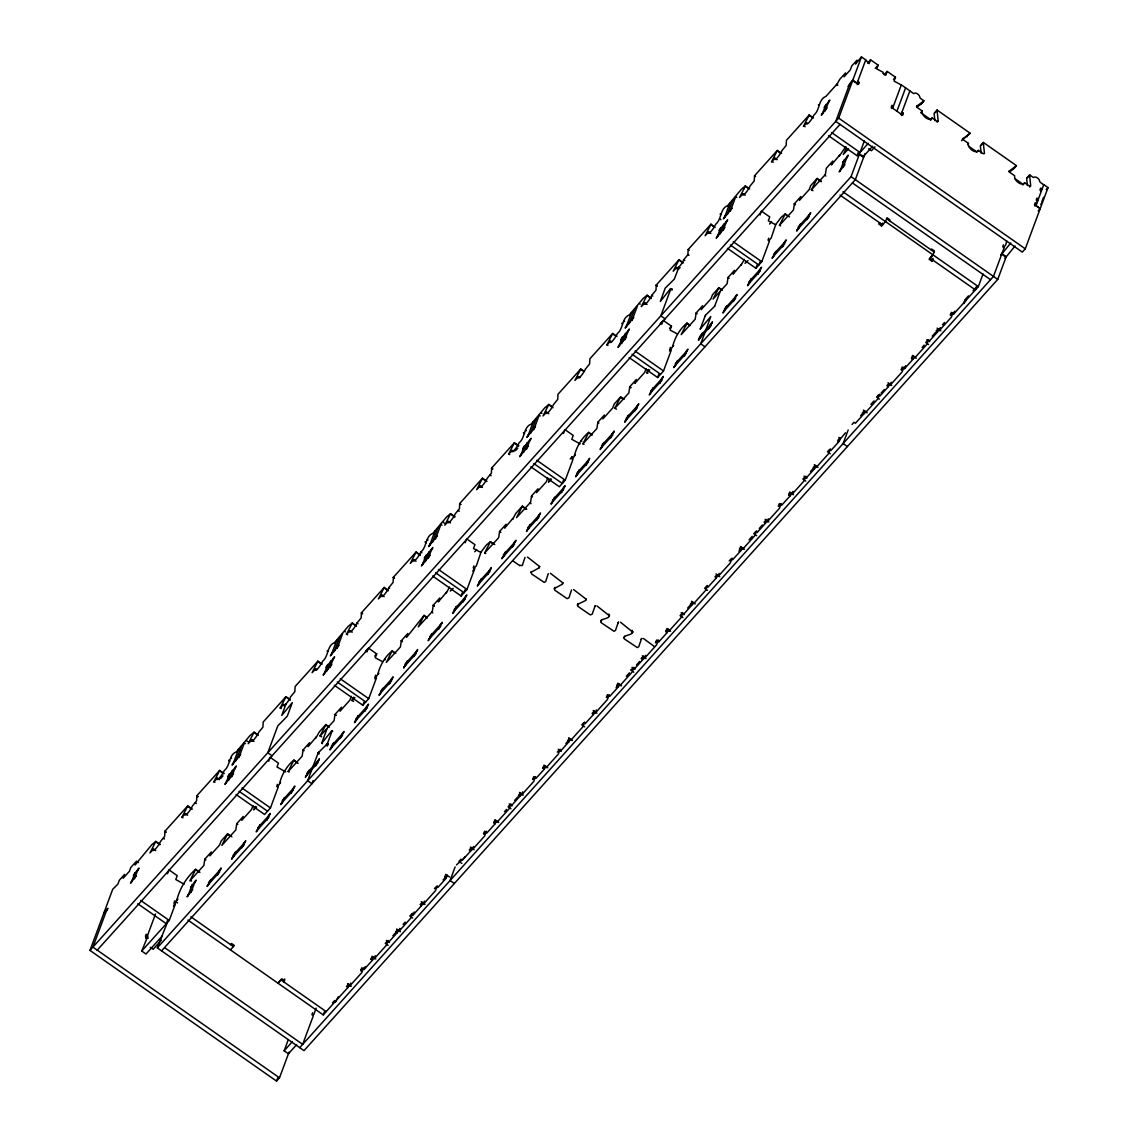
<?xml version="1.0" encoding="UTF-8"?>
<svg xmlns="http://www.w3.org/2000/svg" width="1138" height="1138" viewBox="0 0 1138 1138"><rect width="100%" height="100%" fill="white"/><g stroke="black" fill="none" stroke-linecap="round" stroke-linejoin="round"><path stroke-width="1.5" d="M191.995 808.89L187.727 805.903L164.925 831.252L164.654 836.373L160.444 841.523A6.188 1.11 -55 0 1 155.75 848.72A6.188 1.11 -55 0 1 153.573 849.161L149.96 852.917L155.806 841.395L160.074 844.382M223.916 773.413L219.648 770.412L196.846 795.761L196.575 800.882L192.365 806.031A6.188 1.11 -55 0 1 187.67 813.243A6.188 1.11 -55 0 1 185.494 813.684L181.881 817.425L187.727 805.903M199.961 872.32L195.679 869.332L189.847 880.855L203.873 865.421L204.812 859.19L211.298 851.978L209.847 855.847L219.677 844.922L221.113 841.053L227.6 833.841L231.882 836.828M257.629 734.636L254.073 732.147L249.933 735.603L236.391 751.791C228.454 754.835 230.601 765.547 224.286 770.54A6.188 1.11 -55 0 1 219.591 777.752A6.188 1.11 -55 0 1 217.415 778.193L213.802 781.948L219.648 770.412M227.6 833.841L221.839 845.378L235.794 829.943L236.732 823.699L243.205 816.487L241.768 820.356L251.598 809.431L253.034 805.562M272.053 755.803L267.786 752.801L277.786 725.888L287.26 716.2L292.324 702.573L281.769 715.446L285.937 703.995A6.188 1.11 -55 0 0 290.631 696.783L294.842 691.648L295.112 686.527L317.9 661.178L322.182 664.165M317.9 661.178L312.068 672.7L315.667 668.945A6.188 1.11 -55 0 0 317.858 668.504A6.188 1.11 -55 0 0 322.552 661.306C328.854 656.299 326.72 645.602 334.657 642.557L348.2 626.369L352.325 622.913L356.464 626.227L353.249 623.98M351.301 696.328L349.864 700.197L341.997 708.931L340.034 711.122L341.471 707.253L334.985 714.465L334.06 720.695L320.02 736.13L325.866 724.607L329.067 726.841M385.17 588.488L388.385 590.736L384.246 587.421L361.457 612.77L361.187 617.891L356.976 623.027A6.188 1.11 -55 0 1 352.282 630.239A6.188 1.11 -55 0 1 350.091 630.68L346.464 634.364L352.325 622.913M417.091 553.011L420.292 555.244L416.167 551.93L393.378 577.279L393.108 582.4L388.897 587.549A6.188 1.11 -55 0 1 384.203 594.761A6.188 1.11 -55 0 1 382.012 595.188L378.413 598.944L384.246 587.421M427.333 617.607L424.133 615.359L408.343 635.175L406.38 637.365L407.817 633.496L401.33 640.708L400.405 646.939L386.365 662.373L392.212 650.851L395.768 653.34M454.873 516.652L450.591 513.665L446.466 517.121L432.924 533.309C424.986 536.354 427.12 547.065 420.818 552.058A6.188 1.11 -55 0 1 416.124 559.27A6.188 1.11 -55 0 1 413.933 559.711L410.306 563.395L416.167 551.93M449.567 587.08L446.167 593.14L446.523 592.173L438.301 601.874L439.737 598.005L433.251 605.217L432.326 611.447L418.286 626.882L424.133 615.359M486.794 481.175L482.512 478.173L459.724 503.522L459.453 508.643L455.243 513.793A6.188 1.11 -55 0 1 450.548 521.005A6.188 1.11 -55 0 1 448.358 521.446L444.759 525.187L450.591 513.665M518.7 445.683L514.433 442.696L491.63 468.045L491.374 473.166L487.164 478.301A6.188 1.11 -55 0 1 482.469 485.513A6.188 1.11 -55 0 1 480.279 485.954L476.68 489.71L482.512 478.173M526.666 509.113L522.399 506.111L515.912 513.323L512.513 519.383L512.868 518.416L504.646 528.117L506.083 524.248L499.596 531.46L498.672 537.705L484.603 553.054L490.478 541.603L494.746 544.59M552.414 406.92L548.857 404.417L544.732 407.888L531.19 424.076C523.252 427.12 525.386 437.817 519.084 442.824A6.188 1.11 -55 0 1 514.376 450.022A6.188 1.11 -55 0 1 512.2 450.463L508.586 454.218L514.433 442.696M547.833 477.846L546.396 481.715L536.567 492.64L538.004 488.771L531.517 495.983L530.578 502.214L516.552 517.648L522.399 506.111M646.1 368.598L644.649 372.467L636.796 381.202L634.833 383.392L636.27 379.523L629.783 386.735L628.845 392.966L614.79 408.329L620.665 396.878L623.866 399.125M679.969 260.773L683.17 263.006L679.045 259.692L656.242 285.041L655.972 290.162L651.775 295.311A6.188 1.11 -55 0 1 647.067 302.523A6.188 1.11 -55 0 1 644.89 302.95L641.263 306.634L647.124 295.183L651.249 298.497L648.048 296.25M671.918 289.678L670.396 288.867L660.325 301.456L665.232 288.099L674.322 279.137L678.988 267.032A6.188 1.11 -55 0 0 683.682 259.82L687.893 254.684L688.163 249.549L710.966 224.214L715.091 227.529M710.966 224.214L705.119 235.737L708.732 231.981A6.188 1.11 -55 0 0 710.909 231.54A6.188 1.11 -55 0 0 715.603 224.342C721.919 219.335 719.785 208.638 727.723 205.594L741.251 189.406L745.39 185.935L749.658 188.936M722.132 289.877L718.917 287.63L713.057 299.095L727.111 283.746L728.036 277.501L734.522 270.303L733.085 274.158L741.307 264.457L740.952 265.424L744.352 259.379M745.39 185.935L739.544 197.471L743.157 193.716A6.188 1.11 -55 0 0 745.333 193.275A6.188 1.11 -55 0 0 750.027 186.063L754.238 180.928L754.508 175.807L777.311 150.458L781.578 153.445M777.311 150.458L771.464 161.98L775.078 158.225A6.188 1.11 -55 0 0 777.254 157.784A6.188 1.11 -55 0 0 781.948 150.586L786.159 145.436L786.429 140.315L809.232 114.966L813.499 117.968M821.451 181.397L817.184 178.41L810.697 185.622L809.26 189.477L799.431 200.402L800.868 196.547L794.381 203.745L793.456 209.989L779.416 225.424L785.263 213.887L789.53 216.889M809.232 114.966L803.357 126.432L806.998 122.748A6.188 1.11 -55 0 0 809.175 122.307A6.188 1.11 -55 0 0 813.869 115.094C820.185 110.102 818.037 99.39 825.975 96.346L836.729 84.397L837.796 85.137M531.105 571.689L531.56 573.936L544.22 582.386L545.699 581.546L548.26 573.652M554.903 587.379L554.519 589.968L567.08 598.631L568.957 597.848L571.532 589.939M595.032 605.999L592.215 614.136L590.338 614.918L577.777 606.269L578.161 603.681M618.304 622.287L615.487 630.438L614.008 631.277L601.348 622.813C597.962 618.204 609.897 619.769 609.456 615.046M641.562 638.589L638.745 646.725L637.266 647.565L624.606 639.115C621.22 634.492 633.155 636.057 632.714 631.334M332.211 730.511L332.709 731.236L331.542 730.994L321.656 743.384L327.075 728.548M297.502 762.574L293.945 760.084L288.113 771.621L302.139 756.187L303.064 749.942L309.55 742.73L308.113 746.599L316.336 736.898L315.98 737.865L319.38 731.805L325.866 724.607M332.225 730.71L327.289 743.854L318.213 752.83L312.936 766.571M665.104 318.839L660.837 315.838L670.908 288.654L671.946 289.322L670.396 288.867L671.975 289.393L670.879 288.568M671.776 289.365L670.894 288.768M700.24 329.038L710.766 316.52L705.987 329.622M620.665 396.878L614.179 404.09L612.742 407.959L602.912 418.884L604.349 415.014L597.863 422.226L596.924 428.457L582.898 443.891L588.744 432.369L592.301 434.858M353.605 697.196L351.941 700.638L354.928 697.58M450.25 591.049L453.194 588.346M679.045 259.692L673.198 271.228L676.811 267.473A6.188 1.11 -55 0 0 678.988 267.032L680.055 267.786M648.39 369.466L646.74 372.923L649.727 369.864M817.184 178.41L811.337 189.932L825.377 174.498L826.302 168.268L832.788 161.055L831.352 164.925L839.574 155.223L839.218 156.176L845.861 146.532M837.682 442.184L845.491 432.781M290.261 699.657L285.994 696.655L280.147 708.192L283.76 704.436A6.188 1.11 -55 0 0 285.937 703.995L286.207 704.18M616.967 336.45L612.699 333.448L606.853 344.985L610.466 341.229A6.188 1.11 -55 0 0 612.642 340.788A6.188 1.11 -55 0 0 617.337 333.576C623.652 328.583 621.519 317.872 629.456 314.828L642.984 298.64L647.124 295.183M745.034 263.347L747.979 260.63M718.917 287.63L712.445 294.842L710.994 298.711L701.179 309.636L702.615 305.766L696.129 312.978L695.19 319.209L681.164 334.643L687.011 323.121L690.083 325.283M901.296 84.966L894.055 81.083L895.478 77.213L887.171 71.41L885.748 75.293L882.889 73.301L883.244 72.334L876.758 68.949L878.166 65.136L870.542 59.802L869.133 63.643L865.691 60.03M289.038 1052.138L279.493 1077.828L276.534 1081.1L89.973 950.401L112.69 889.319L117.897 884.098L119.334 880.229L124.597 874.382L123.16 878.252L129.362 871.352L130.799 867.483L136.532 861.11L135.095 864.98L151.667 844.851L155.806 841.395M92.875 947.257L106.944 909.404M131.51 882.092L135.109 872.419M134.469 878.806L138.054 869.148M167.471 873.714L168.922 869.845L177.229 875.663L175.778 879.532L184.1 884.141M162.393 935.82L146.005 954.028L141.738 951.027L147.812 936.247L145.849 938.437M145.621 937.47L147.584 935.28L155.508 913.97M1010.772 243.006L1000.757 255.268L1001.739 254.172L1006.02 257.174L997.742 279.407L304.002 1050.644L157.314 947.883L167.286 922.634M167.542 920.4L166.304 923.715L137.812 903.771M141.738 951.027L169.249 920.443L175.423 903.842L174 902.847L174.711 900.912L177.556 902.918M225.893 783.314L229.478 773.655M233.077 763.982L238.468 749.487L239.535 750.241M228.838 780.042L232.422 770.369M236.021 760.71L241.412 746.215M231.782 776.77L235.381 767.097M238.966 757.439L244.357 742.929L245.438 743.683M188.026 895.791L192.222 884.51M190.971 892.519L195.167 881.239M209.42 883.358L207.088 886.502L210.857 879.489L210.487 880.456M217.771 874.069L217.415 875.037L221.17 868.01L218.852 871.167M268.696 761.194L270.133 757.325L278.44 763.143L277.003 767.012L285.738 771.92M233.987 856.046L231.654 859.19L235.424 852.177L235.054 853.144M242.337 846.757L241.981 847.725L245.737 840.712L243.418 843.855M258.554 828.734L256.221 831.878L259.99 824.865L259.62 825.832M277.43 784.366L276.705 786.301L278.127 787.297L270.46 807.923L264.571 814.481L236.078 794.523M266.904 819.445L266.548 820.413L270.303 813.4L267.985 816.543M324.145 674.08L327.744 664.407M331.343 654.748L336.734 640.253L337.801 640.993M327.104 670.794L330.689 661.135M334.288 651.462L339.679 636.967M330.048 667.522L333.647 657.864M337.232 648.191L342.623 633.695M283.12 801.422L280.787 804.58L284.557 797.553L284.187 798.52M291.47 792.133L291.1 793.101L294.87 786.088L292.551 789.231M307.687 774.11L305.354 777.268L309.123 770.241L308.754 771.208M311.855 769.473L307.658 780.739L311.94 783.741L313.135 780.512M316.037 764.821L315.667 765.789L319.437 758.776L317.104 761.934M366.948 651.96L368.385 648.091L376.692 653.909L375.256 657.778L382.624 661.719M332.239 746.798L329.92 749.956L333.69 742.929L333.32 743.896M340.603 737.509L340.234 738.477L344.003 731.464L341.67 734.622M356.806 719.486L354.487 722.644L358.257 715.631L357.887 716.584M334.344 685.275L362.823 705.233L364.004 702.061M375.682 675.133L374.971 677.067L376.394 678.063L368.726 698.675L362.823 705.233M365.17 710.212L364.8 711.179L368.57 704.152L366.237 707.31M422.411 564.832L426.01 555.173M429.609 545.5L435.001 531.005M425.356 561.56L428.955 551.887M432.554 542.229L437.945 527.733M428.315 558.289L431.899 548.616M435.498 538.957L440.89 524.447L441.957 525.201M381.372 692.174L379.054 695.332L382.809 688.319L382.453 689.287M389.737 682.9L389.367 683.867L393.136 676.84L390.803 679.998M284.784 978.95L283.703 981.852L284.699 980.757L281.84 978.765L277.914 983.132L280.858 979.861L326.193 1011.611M405.939 664.876L403.62 668.02L407.376 661.007L407.02 661.975M414.303 655.588L413.933 656.555L417.703 649.528L415.37 652.686M465.214 542.712L466.651 538.843L474.959 544.661L473.522 548.53L480.89 552.471L476.367 565.799L474.119 568.289M430.505 637.565L428.187 640.708L431.942 633.695L431.587 634.663M438.855 628.276L438.5 629.243L442.269 622.23L439.937 625.374M296.605 1044.684L288.426 1053.788L284.144 1050.801L288.255 1039.776M276.534 1081.1L277.729 1077.885M455.072 610.253L452.753 613.396L456.509 606.383L456.153 607.351M432.611 576.041L461.089 595.999L462.27 592.827M465.214 589.541L464.048 592.713L435.555 572.77M473.949 565.885L473.237 567.819L474.66 568.815L466.993 589.441L461.089 595.999M463.422 600.964L463.066 601.931L466.836 594.918L464.503 598.062M312.637 1012.763L311.912 1014.698L313.348 1015.708L302.68 1044.371L164.541 947.598M520.678 455.598L524.277 445.925M527.861 436.267L533.267 421.771L534.334 422.511M313.704 1014.74L316.165 1008.126M523.622 452.312L527.221 442.654M530.82 432.981L536.211 418.485M526.581 449.041L530.166 439.382M533.765 429.709L539.156 415.214L540.223 415.953M479.639 582.941L477.32 586.084L481.075 579.071L480.72 580.039M187.941 920.101L323.249 1014.897L324.43 1011.725M487.989 573.652L487.633 574.619L491.403 567.606L489.07 570.75M335.61 1001.141L335.255 1002.109L338.413 996.703M504.205 555.629L501.886 558.786L505.642 551.759L505.286 552.727M504.675 555.102L505.756 552.2M323.249 1014.897L347.901 987.485L348.982 984.598L347.545 983.588M512.555 546.34L512.2 547.307L515.969 540.294L513.636 543.438M350.703 983.047L349.508 986.276L361.784 972.62L363.577 967.784M361.799 967.755L360.718 970.657L362.681 968.466L364.117 969.462L372.467 960.173L373.549 957.286L371.457 959.604M361.258 970.942L361.614 969.974M364.117 969.462L365.184 966.56M563.481 433.478L564.917 429.609L573.225 435.427L571.788 439.296L580.11 443.891M528.772 528.317L526.453 531.474L530.208 524.447L529.853 525.415M372.467 960.173L371.045 959.178L372.112 956.276L375.853 958.993M525.002 557.35L522.271 565.543L519.938 565.344M537.122 519.028L536.766 519.995L540.536 512.982L538.203 516.14M375.27 955.735L374.075 958.964L386.351 945.308L388.143 940.472M527.52 557.065L539.54 566.511L538.943 567.976L530.849 572.357M553.338 501.005L551.02 504.162L554.775 497.15L554.419 498.103M563.481 480.307L562.3 483.479L533.822 463.522M388.129 945.337L385.284 943.345L387.247 941.154L388.67 942.15L397.034 932.875L398.101 929.974L392.88 935.777M530.877 466.793L559.355 486.751L565.259 480.193L572.926 459.581L571.504 458.586L572.215 456.651L570.252 458.827M561.688 491.73L561.333 492.683L565.102 485.67L562.769 488.828M399.836 928.423L398.641 931.652L410.918 917.996L412.71 913.16M618.944 346.35L622.543 336.692M626.128 327.019L631.519 312.523L632.586 313.277M621.889 343.079L625.487 333.406M629.086 323.747L634.478 309.252M539.227 567.777L539.725 566.496M624.833 339.793L628.432 330.134M632.031 320.475L637.422 305.966M412.696 918.025L409.851 916.033L411.814 913.842L413.236 914.838L414.317 911.951M577.905 473.693L575.586 476.85L579.342 469.838L578.986 470.805M413.236 914.838L421.601 905.564L422.667 902.662M586.255 464.418L585.899 465.385L589.655 458.358L587.336 461.516M424.403 901.125L423.208 904.34L435.484 890.684L437.276 885.848M554.106 588.659L562.2 584.278L562.798 582.812L550.379 573.282M602.471 446.395L600.153 449.538L603.908 442.526L603.553 443.493M434.417 888.721L436.38 886.53L437.803 887.54L446.167 878.252L444.73 877.256L445.812 874.354L449.553 877.057M446.167 878.252L447.234 875.35L443.066 879.987M610.822 437.106L610.466 438.073L614.221 431.046L611.903 434.204M455.115 866.957L450.079 880.513L454.346 883.501M562.485 584.064L562.983 582.784M661.747 324.23L663.184 320.361L671.491 326.179L670.054 330.048L677.409 333.989M627.038 419.083L624.719 422.226L628.475 415.214L628.119 416.181M461.829 863.401L458.984 861.409L460.947 859.233L462.369 860.228L470.734 850.94L471.801 848.038L470.378 847.042M635.388 409.794L635.032 410.761L638.788 403.748L636.469 406.892M473.536 846.501L472.327 849.716L484.617 836.06L486.41 831.238M577.706 604.363L585.473 600.565L586.056 599.114L573.637 589.584M484.632 831.195L483.55 834.097L485.513 831.921L486.936 832.916L495.286 823.628L496.367 820.726L494.29 823.044M651.605 391.771L649.286 394.914L653.041 387.902L652.686 388.869M629.143 357.56L657.622 377.517L658.802 374.345M495.286 823.628L493.864 822.632L494.945 819.73L498.686 822.447M670.481 347.403L669.756 349.338L671.192 350.333L663.511 370.96L657.622 377.517M659.955 382.482L659.599 383.449L663.354 376.436L661.036 379.58M577.336 605.288L577.62 604.278M717.21 237.117L720.795 227.444M724.394 217.785L729.785 203.289M720.155 233.831L723.754 224.172M727.338 214.499L732.73 200.004M723.099 230.559L726.698 220.886M730.297 211.227L735.689 196.732L736.755 197.471M585.956 600.096L586.255 599.086M510.976 803.926L509.184 808.748L496.893 822.404M676.171 364.459L673.852 367.602L677.608 360.59L677.252 361.557M510.962 808.791L508.117 806.785L510.08 804.609L511.503 805.604L519.853 796.316L520.934 793.414M684.521 355.17L684.166 356.137L687.921 349.124L685.602 352.268M522.669 791.877L521.46 795.106L533.75 781.45L535.543 776.614M594.648 606.597L595.359 605.814M609.371 615.743L596.895 605.871M533.765 776.585L532.684 779.487L534.647 777.297L536.069 778.292L544.419 769.004L545.5 766.102L543.409 768.435M700.24 329.053L705.119 316.037M700.738 337.147L698.405 340.305L702.174 333.278L701.819 334.245M544.419 769.004L542.997 768.008L544.078 765.106L547.819 767.823M704.906 332.509L700.709 343.79L704.991 346.791M720.126 291.584L714.65 306.293M709.088 327.872L708.718 328.839L712.488 321.826L710.169 324.97M600.594 621.576L601.419 619.968M608.816 614.022L608.93 614.762M560.109 749.302L558.317 754.138L546.027 767.794M760.013 214.982L761.45 211.127L769.757 216.945L768.321 220.815L775.675 224.741L771.151 238.084L768.904 240.587M725.304 309.849L722.971 313.007L726.741 305.98L726.371 306.947M560.636 750.98L568.986 741.692L570.067 738.804L565.899 743.441M733.654 300.56L733.285 301.527L737.054 294.514L734.721 297.658M617.92 622.899L618.617 622.116M620.551 622.244L632.643 632.045M584.676 721.99L582.884 726.826L570.593 740.482M749.857 282.537L747.538 285.695L751.308 278.668L750.938 279.635M727.395 248.312L755.888 268.269L757.069 265.097M768.747 238.169L768.022 240.104L769.444 241.1L761.777 261.712L755.888 268.269M760.013 261.825L758.833 264.998L730.354 245.04M584.662 726.855L581.817 724.863L583.78 722.673L585.202 723.668L593.552 714.394L594.633 711.492L593.211 710.496M758.221 273.248L757.851 274.215L761.621 267.202L759.288 270.36M596.355 709.941L595.16 713.17L607.45 699.514L609.243 694.678M623.852 637.877L624.677 636.27M822.319 114.127L825.904 104.454M607.464 694.649L606.383 697.551L608.346 695.361L609.769 696.356L618.119 687.082L619.2 684.18L616.071 687.665M632.074 630.31L632.187 631.049M825.263 110.841L828.862 101.182M632.173 632.671L632.742 632.003M836.729 84.397L836.373 85.364L839.773 79.304L845.506 72.932L844.069 76.801L850.285 69.902L851.722 66.032L856.971 60.186L855.534 64.055L861.466 56.9L865.734 59.887L857.042 83.245L852.775 80.257L848.123 86.559L849.104 85.464M774.423 255.225L772.105 258.383L775.874 251.356L775.504 252.323M618.119 687.082L616.696 686.086L617.778 683.184L621.519 685.887M782.788 245.95L782.418 246.903L786.187 239.89L783.854 243.048M641.178 639.2L641.875 638.404M633.795 672.231L631.121 669.756M654.649 646.74L643.425 638.475M630.95 670.239L633.098 667.565M633.809 667.366L632.017 672.202L619.726 685.858M89.973 950.401L838.692 118.11L861.466 56.9M632.913 668.049L634.335 669.059L634.876 667.608M798.99 227.913L796.671 231.071L800.427 224.058L800.071 225.025M634.335 669.059L642.686 659.77L641.448 658.29M643.411 656.1L641.263 658.774M642.686 659.77L643.767 656.868M807.354 218.638L806.984 219.606L810.754 212.578L808.421 215.736M645.488 655.332L644.293 658.546L656.583 644.89L658.376 640.054M857.711 81.452L859.147 82.448L858.422 84.383L852.732 80.385L849.773 83.671L835.747 121.396L1022.308 252.095L1025.267 248.809L1048.027 187.599L1043.759 184.612L1035.964 205.551L1040.232 208.538L1038.226 210.857M656.598 640.025L655.516 642.927L657.664 640.267M657.48 640.751L658.902 641.747L659.258 640.779M658.902 641.747L667.252 632.458L665.83 631.462L666.911 628.56L670.638 631.263M667.978 628.788L665.83 631.462M667.252 632.458L668.333 629.556L666.242 631.875M840.171 170.8L844.368 159.519M843.116 167.514L847.312 156.233M682.942 612.756L681.15 617.578L668.86 631.234M828.62 135.792L857.099 155.75L858.337 152.435M157.314 947.883L851.053 176.66L859.332 154.427L863.6 157.414M864.368 140.856L860.044 152.478L831.565 132.52M683.469 614.435L691.819 605.146L692.9 602.244L687.679 608.048M865.036 153.545L855.335 179.648L161.582 950.87M707.509 585.444L705.716 590.266L693.426 603.922M707.495 590.309L704.65 588.303L706.613 586.127L708.035 587.123L716.385 577.834L717.466 574.932L716.044 573.936M719.188 573.396L717.993 576.61L730.283 562.969L732.075 558.132M892.647 108.21L901.339 84.852L909.874 90.841L901.196 114.198M896.929 111.197L905.606 87.839M729.216 560.991L731.179 558.815L732.602 559.811L740.952 550.522L739.529 549.526L740.61 546.624L744.337 549.341M901.908 112.264L903.33 113.259L902.619 115.194L891.225 107.214L891.936 105.279L893.373 106.275L891.395 108.466M740.952 550.522L742.033 547.62L738.903 551.105M756.642 530.82L754.835 535.657L742.559 549.313M756.628 535.685L753.783 533.694L755.746 531.503L757.168 532.499L765.518 523.21L766.599 520.322M768.321 518.772L767.126 522.001L779.402 508.345L781.209 503.508M879.745 222.877L878.749 223.973L881.609 225.964L882.69 223.076M779.416 503.48L778.349 506.382L780.312 504.191L781.735 505.187L790.085 495.898L791.166 493.01L789.075 495.329M889.461 220.701L889.816 219.734L886.971 217.728L885.535 221.597L881.609 225.964M790.085 495.898L788.662 494.902L789.744 492.014L793.471 494.717M792.887 491.46L791.692 494.689L803.969 481.033L805.775 476.196M806.301 477.875L814.652 468.6L815.733 465.698L810.512 471.502M830.342 448.884L828.535 453.721L816.259 467.377M830.327 453.749L827.482 451.758L829.446 449.567L830.868 450.563L839.218 441.288L840.299 438.386L838.877 437.39M848.166 429.993L843.13 443.55L847.397 446.537M852.035 424.446L854.012 422.255L855.435 423.265L863.785 413.976L864.866 411.074L860.684 415.711M931.24 249.962L931.595 248.994L934.44 250.986L933.004 254.855L930.059 258.141L975.394 289.891L976.575 286.733M933.004 254.855L929.077 259.222L931.922 261.228L933.004 258.326M879.461 399.125L876.601 397.134L878.579 394.957L880.001 395.953L888.351 386.664L889.432 383.762M891.154 382.226L889.959 385.441L902.235 371.785L904.041 366.962M902.249 366.92L901.168 369.822L903.145 367.645L904.568 368.641L912.918 359.352L913.999 356.45L911.908 358.769M901.709 370.106L902.064 369.139M904.568 368.641L905.635 365.739M912.918 359.352L911.495 358.356L912.576 355.454L916.303 358.171M928.608 339.65L926.801 344.487L914.525 358.129M929.134 341.329L937.484 332.04L938.566 329.138M940.287 327.602L939.092 330.831L951.368 317.175L953.175 312.338M951.382 312.31L950.301 315.212L952.264 313.021L953.701 314.017L978.339 286.62L983.047 273.959M950.842 315.482L951.197 314.515M953.701 314.017L954.768 311.115M964.853 300.29L963.658 303.519L965.977 300.361M1003.432 244.798L1002.72 246.733L1004.143 247.728L993.474 276.406L299.735 1047.657M1003.517 247.856L1005.836 244.713L1006.675 240.9M1015.039 246.007L1005.039 258.269L1006.02 257.174M1041.754 202.123L1043.56 197.287M254.044 732.218L248.226 743.669L251.839 739.928A6.188 1.11 -55 0 0 254.016 739.487A6.188 1.11 -55 0 0 258.71 732.275L262.921 727.139L263.191 722.004L285.994 696.655M548.857 404.417L543.025 415.953L546.624 412.198A6.188 1.11 -55 0 0 548.801 411.757A6.188 1.11 -55 0 0 553.509 404.545L557.72 399.41L557.976 394.289L580.778 368.94L583.979 371.187M580.75 369.011L574.932 380.462L578.545 376.706A6.188 1.11 -55 0 0 580.721 376.265A6.188 1.11 -55 0 0 585.43 369.068L589.626 363.918L589.897 358.797L612.699 333.448M464.93 856.573L463.778 858.408M1036.818 200.9L1038.368 199.107L1036.946 198.112L1036.22 200.046L1037.643 201.042M1041.156 203.73L1040.758 204.484M318.626 752.246L317.758 753.64M714.65 306.278L706.072 314.643M255.339 806.429L253.689 809.886L256.662 806.828M550.123 478.714L548.473 482.156L551.461 479.098M846.53 147.897L843.258 154.455L848.564 148.808M705.119 316.051L705.66 315.169M374.729 678.789L378.812 673.099L377.83 674.194C380.177 664.848 385.369 656.327 392.212 650.851M572.386 459.055L575.344 454.617L574.363 455.712C576.71 446.366 581.902 437.846 588.744 432.369M233.788 762.062L232.095 765.077L240.673 754.409L239.691 755.504M332.054 652.814L330.361 655.844L338.939 645.161L337.958 646.256M430.32 543.566L428.628 546.596L437.205 535.927L436.224 537.022M528.587 434.332L526.88 437.362L535.472 426.679L534.476 427.774M626.853 325.084L625.146 328.114L633.724 317.445L632.742 318.54M725.119 215.85L723.412 218.88L731.99 208.197L731.009 209.292M134.398 874.354L133.416 875.449L139.035 868.052L137.342 871.082M220.687 778.42L222.991 775.86M515.486 450.691L517.776 448.144M825.192 106.389L824.211 107.484L829.844 100.087L828.137 103.117M132.236 880.158L130.529 883.188L136.162 875.791L135.18 876.886M823.03 112.193L821.337 115.223L826.956 107.826L825.975 108.907M867.597 63.074L870.542 59.802M103.999 912.676L107.939 908.309L106.232 911.339M228.766 775.59L227.785 776.685L236.348 766.016L234.656 769.046M327.033 666.342L326.037 667.437L334.629 656.768L332.922 659.784M425.285 557.108L424.303 558.203L432.881 547.52L431.188 550.55M523.551 447.86L522.57 448.955L531.147 438.286L529.455 441.302M621.817 338.626L620.836 339.707L629.414 329.038L627.721 332.068M720.084 229.392L719.102 230.488L727.68 219.805L725.973 222.82M226.604 781.379L224.897 784.409L233.489 773.74L232.508 774.836M324.871 672.145L323.164 675.175L331.741 664.492L330.76 665.588M423.137 562.897L421.43 565.927L430.008 555.259L429.026 556.354M521.403 453.664L519.696 456.694L528.274 446.011L527.292 447.106M619.655 344.416L617.962 347.446L626.54 336.777L625.559 337.872M717.922 235.182L716.229 238.212L724.806 227.529L723.825 228.624M857.17 84.639L859.147 82.448M875.207 68.408L878.166 65.136M365.44 651.363L367.403 649.186M660.239 323.647L662.202 321.457M884.226 74.695L887.171 71.41M97.143 950.244L840.015 124.383M374.729 656.085L376.692 653.909M669.528 328.37L671.491 326.179M893.515 79.39L895.478 77.213M474.774 551.745L476.737 549.554M769.558 224.03L771.521 221.839M174.171 904.098L177.841 898.892L176.859 899.987C179.847 888.01 187.073 876.744 195.679 869.332M293.945 760.084C287.103 765.575 281.925 774.082 279.578 783.442L280.56 782.347L277.587 786.771M480.777 552.385L486.339 545.059L490.478 541.603M669.528 351.059L673.611 345.383L672.629 346.478C674.976 337.118 680.168 328.598 687.011 323.121M775.561 224.684L781.137 217.358L785.263 213.887M472.697 571.006L474.66 568.815M173.46 906.033L175.423 903.842M191.511 886.431L190.53 887.526L196.163 880.129L194.456 883.159M843.642 161.454L842.661 162.549L848.294 155.152L846.601 158.168M188.752 893.842L187.045 896.872L192.678 889.475L191.696 890.57M840.897 168.865L839.19 171.881L844.823 164.498L843.841 165.579M857.099 155.75L868.351 143.26M859.332 154.427L858.337 155.522L859.062 153.587L863.329 156.575L872.618 146.247M208.524 882.633L220.815 868.977M233.091 855.321L245.367 841.665M257.657 828.009L269.934 814.353M282.224 800.711L294.5 787.055M306.791 773.399L319.067 759.743M331.357 746.087L343.633 732.431M355.924 718.775L368.2 705.119M380.49 691.463L392.766 677.807M405.057 664.151L417.333 650.495M429.623 636.839L441.9 623.183M454.19 609.527L466.466 595.871M478.757 582.215L491.033 568.573M503.323 554.917L515.599 541.261M527.89 527.605L540.166 513.949M552.442 500.293L564.733 486.637M577.009 472.981L589.299 459.325M601.575 445.669L613.866 432.013M626.142 418.357L638.432 404.701M650.708 391.045L662.999 377.389M675.275 363.733L687.565 350.091M712.132 322.779L699.842 336.435L698.76 339.323L711.051 325.667M724.408 309.123L736.699 295.467M748.975 281.811L761.265 268.155M773.541 254.499L785.832 240.843M798.108 227.187L810.398 213.531M207.443 885.535L219.734 871.879M232.01 858.223L244.3 844.567M256.576 830.911L268.867 817.255M281.143 803.599L293.433 789.943M305.709 776.287L318 762.645M330.276 748.989L342.566 735.333M354.843 721.677L367.119 708.021M379.409 694.365L391.685 680.709M403.976 667.053L416.252 653.397M428.542 639.741L440.819 626.085M453.109 612.429L465.385 598.773M477.676 585.117L489.952 571.461M502.242 557.805L514.518 544.163M526.809 530.507L539.085 516.851M551.375 503.195L563.651 489.539M575.942 475.883L588.218 462.227M600.508 448.571L612.785 434.915M625.075 421.259L637.351 407.603M649.642 393.947L661.918 380.291M674.194 366.635L686.484 352.979M723.327 312.025L735.617 298.369M747.894 284.713L760.184 271.057M772.46 257.401L784.751 243.745M797.027 230.089L809.317 216.433M901.367 115.45L903.33 113.259M161.34 940.187L153.146 949.291L150.301 947.3M874.966 146.845L871.466 150.742L868.607 148.751M916.46 106.417L923.729 101.04A1.792 0.996 42 0 0 923.9 100.813L920.898 98.707A1.764 0.982 42 0 1 919.789 97.114A3.528 1.963 42 0 0 917.584 93.942A3.528 1.963 42 0 0 914.426 93.359A1.764 0.982 42 0 1 912.832 93.06L909.831 90.955M923.9 100.813L920.955 104.084A1.792 0.996 42 0 1 920.784 104.326L916.645 107.299M920.784 104.326L923.003 101.865M921.424 111.78L922.164 110.969L917.897 107.968A1.764 0.982 42 0 1 916.83 106.005M962.35 139.234L970.003 133.445A1.764 0.982 42 0 0 970.159 133.217L937.115 110.073L934.17 113.345A1.807 0.996 42 0 0 934.127 113.658L934.867 120.728M934.867 112.847L937.072 110.386A1.807 0.996 42 0 1 937.115 110.073M937.072 110.386L938.196 120.969A1.764 0.982 42 0 1 936.674 121.112L932.136 117.954L930.656 119.59A6.188 3.442 42 0 1 930.358 120.144M937.086 122.207L937.826 121.382M230.545 944.597L231.526 943.516L234.371 945.507L230.445 949.874M961.525 140.699L970.159 133.217M967.698 144.199L968.424 143.374L964.156 140.387A1.764 0.982 42 0 1 963.089 138.423M1008.979 171.241L1016.262 165.864A1.792 0.996 42 0 0 1016.419 165.622L983.374 142.478L980.43 145.749A1.764 0.982 42 0 0 980.387 146.077L981.141 153.132M981.127 145.251L983.332 142.791A1.764 0.982 42 0 1 983.374 142.478M983.332 142.791L984.455 153.388A1.764 0.982 42 0 1 982.933 153.516L978.395 150.358L976.93 151.994L968.338 145.991M1016.419 165.622L1013.474 168.908A1.792 0.996 42 0 1 1013.304 169.135L1009.164 172.123M1013.304 169.135L1015.523 166.674M931.922 261.228L932.904 260.133M1043.702 184.74L1040.701 182.635A1.764 0.982 42 0 1 1039.591 181.056A3.528 1.963 42 0 0 1037.387 177.884A3.528 1.963 42 0 0 1034.229 177.286A1.764 0.982 42 0 1 1032.65 176.987L1029.648 174.882L1026.689 178.168A1.778 0.996 42 0 0 1026.647 178.481L1027.401 185.537M1027.386 177.67L1029.591 175.209A1.778 0.996 42 0 1 1029.648 174.882M1029.591 175.209L1030.715 185.793A1.764 0.982 42 0 1 1029.193 185.921L1024.655 182.763L1023.19 184.413A6.188 3.442 42 0 1 1022.877 184.968M1029.605 187.016L1030.345 186.205M1046.22 189.605L1048.027 187.599M1034.67 205.935L1036.633 203.745L1035.21 202.749L1034.499 204.684L1040.189 208.681M284.144 1050.801L292.338 1041.697M371.045 959.178L373.008 957.001M397.575 929.689L395.611 931.866L397.034 932.875M422.141 902.377L420.164 904.568L421.601 905.564M444.73 877.256L446.708 875.065M493.864 822.632L495.841 820.441M520.393 793.129L518.43 795.32L519.853 796.316M542.997 768.008L544.96 765.831M557.25 752.175L559.213 749.985M569.526 738.519L567.563 740.696L568.986 741.692M616.696 686.086L618.659 683.895M682.046 613.439L680.083 615.615L682.928 617.621M692.359 601.959L690.396 604.15L691.819 605.146M739.529 549.526L741.492 547.35M766.059 520.038L764.096 522.214L765.518 523.21M788.662 494.902L790.625 492.726M804.879 476.879L802.916 479.07L805.761 481.061M815.192 465.414L813.229 467.59L814.652 468.6M839.759 438.102L837.796 440.292L839.218 441.288M864.325 410.79L862.362 412.98L863.785 413.976M888.892 383.478L886.929 385.668L888.351 386.664M911.495 358.356L913.458 356.166M927.712 340.333L925.735 342.51L928.594 344.515M938.025 328.854L936.062 331.044L937.484 332.04M877.498 396.451L879.475 394.274L877.668 399.097L865.392 412.753M332.509 1002.891L334.6 1000.572M403.08 924.44L405.171 922.121M504.475 811.721L506.566 809.388M514.675 800.384L517.804 796.899M626.27 676.328L629.399 672.843M636.455 664.99L639.584 661.505M749.089 539.768L752.232 536.297M759.288 528.445L762.417 524.959M870.883 404.388L874.012 400.903M881.082 393.051L884.212 389.566M922.107 347.446L924.184 345.113M932.292 336.108L935.422 332.623M942.492 324.771L944.583 322.452M965.052 299.692L968.481 295.88M973.047 290.802L976.475 286.989M321.641 743.199L322.139 743.086M456.452 864.908L463.593 858.621M671.633 289.465L670.567 288.725L672.302 289.735M1042.081 189.121L1040.658 188.126L1039.933 190.046L1041.355 191.056M920.699 112.605L930.969 119.803M1014.598 178.396L1021.526 183.246M838.692 118.11L1025.267 248.809M818.35 104.824L819.061 105.322M809.09 115.294L812.29 117.541M1001.483 253.333L1005.75 256.334M804.04 126.019L805.107 126.773M851.053 176.66L997.742 279.407M852.376 182.905L990.529 279.692M824.78 175.252L825.847 176.006M886.616 218.695L934.085 251.953M843.03 191.824L978.339 286.62M777.169 150.785L780.369 153.018M818.108 179.477L821.309 181.724M840.086 195.096L882.59 224.883M775.078 158.225L777.211 159.733M772.119 161.511L773.2 162.25M811.38 189.591L812.987 190.7M754.508 175.807L755.575 176.546M794.381 203.745L795.448 204.499M794.324 203.987L795.391 204.726M745.248 186.262L748.448 188.51M786.187 214.968L788.321 216.462M743.313 188.239L744.024 188.737M937.129 328.142L940.87 330.859M743.157 193.716L745.29 195.21M779.459 225.068L780.526 225.822M926.816 339.622L929.661 341.613M727.723 205.594L729.145 206.59M720.084 214.072L720.795 214.57M719.899 219.008L720.966 219.748M710.823 224.527L714.024 226.775M733.299 241.768L761.777 261.712M708.732 231.981L710.866 233.489M888.01 382.766L891.737 385.483M688.163 249.549L689.23 250.303M728.036 277.501L729.102 278.255M687.978 254.485L689.045 255.239M683.682 259.82L684.763 260.574M718.775 287.957L721.99 290.204M676.811 267.473L678.945 268.966M863.443 410.078L867.17 412.781M656.242 285.041L657.309 285.794M696.129 312.978L697.196 313.732M656.185 285.268L657.252 286.022M651.775 295.311L652.842 296.065M686.854 323.448L690.069 325.681M684.934 325.425L685.645 325.923M644.89 302.95L647.024 304.458M639.499 303.661L640.21 304.159M623.894 321.001L624.606 321.513M621.817 323.306L622.529 323.818M814.31 464.702L818.037 467.405M613.624 334.529L615.758 336.023M635.032 351.002L663.511 370.96M632.088 354.274L660.566 374.231M803.983 476.168L806.842 478.159M610.466 341.229L611.533 341.969M606.895 344.629L607.962 345.383M646.768 372.567L647.849 373.321M629.783 386.735L630.85 387.489M629.727 386.963L630.793 387.717M581.703 370.006L583.837 371.5M621.59 397.944L623.724 399.438M578.545 376.706L579.882 377.645M614.861 408.058L616.455 409.182M765.177 519.312L768.904 522.029M597.863 422.226L598.929 422.966M549.782 405.498L552.983 407.745M589.669 433.436L591.803 434.929M546.624 412.198L548.758 413.691M541.233 412.909L541.944 413.407M581.105 440.847L581.817 441.345M582.941 443.536L584.007 444.289M525.628 430.249L526.339 430.747M523.551 432.554L524.262 433.052M523.494 432.781L524.561 433.535M719.771 576.653L716.926 574.647L714.963 576.838L716.385 577.834M515.358 443.763L518.558 446.011M536.766 460.25L565.259 480.193M512.2 450.463L513.807 451.587M508.629 453.877L509.696 454.617M691.477 601.248L695.204 603.965M491.63 468.045L492.711 468.785M491.573 468.273L492.64 469.012M531.46 496.211L532.527 496.95M490.108 475.03L491.175 475.784M529.995 502.968L531.062 503.721M681.164 612.713L684.009 614.719M483.437 479.254L486.637 481.502M523.324 507.192L526.524 509.44M480.279 485.954L482.412 487.448M459.724 503.522L460.79 504.276M499.596 531.46L500.663 532.214M459.652 503.75L460.719 504.504M499.539 531.688L500.606 532.442M458.187 510.521L459.254 511.261M451.516 514.732L454.731 516.979M491.403 542.67L493.536 544.177M512.925 560.878L519.81 565.7M642.344 655.872L646.085 658.575M448.358 521.446L450.492 522.939M442.966 522.143L444.389 523.153M484.674 552.784L485.741 553.523M632.031 667.337L634.876 669.329M433.635 533.807L434.346 534.305M427.362 539.497L428.073 539.995M425.299 541.788L426.01 542.3M425.228 542.029L426.295 542.769M420.818 552.058L421.885 552.812M438.5 569.484L466.993 589.441M413.933 559.711L416.067 561.205M596.952 713.199L594.093 711.207L592.13 713.384L593.552 714.394M393.378 577.279L394.445 578.033M433.251 605.217L434.318 605.971M393.307 577.507L394.374 578.26M433.194 605.444L434.261 606.198M431.729 612.216L432.796 612.955M388.897 587.549L389.694 588.104M425.057 616.426L427.191 617.92M382.012 595.188L384.16 596.696M568.644 737.794L572.386 740.511M558.331 749.273L561.176 751.265M361.457 612.77L362.524 613.51M401.33 640.708L402.397 641.448M361.386 612.998L362.453 613.738M401.273 640.936L402.34 641.676M356.976 623.027L358.043 623.78M393.136 651.918L395.27 653.411M350.091 630.68L352.239 632.173M344.7 631.391L345.411 631.889M384.587 659.329L385.298 659.827M346.521 634.079L347.602 634.833M334.657 642.557L335.369 643.055M327.033 651.036L327.744 651.533M519.511 792.418L523.252 795.135M317.758 661.505L320.973 663.739M340.248 678.732L368.726 698.675M337.289 682.003L365.782 701.961M509.198 803.897L512.043 805.889M315.667 668.945L316.748 669.699M351.983 700.297L353.591 701.421M334.985 714.465L336.051 715.205M334.928 714.692L335.995 715.432M286.904 697.736L290.119 699.984M326.791 725.674L328.925 727.168M283.76 704.436L284.827 705.19M280.176 707.836L281.257 708.59M320.062 735.774L321.67 736.898M327.502 743.427L326.962 744.437M327.417 743.626L328.484 744.366M327.289 743.854L328.213 744.878L327.147 744.138M326.535 745.02L326.151 745.49M326.336 745.276L327.403 746.016M321.684 743.043L322.509 743.612M474.119 849.745L471.274 847.753L469.297 849.944L470.734 850.94M318.213 752.83L319.095 753.868L318.028 753.128M303.064 749.942L304.145 750.696M254.997 733.213L258.198 735.461M294.87 761.151L298.071 763.399M251.839 739.928L253.973 741.421M246.434 740.625L247.856 741.635M288.142 771.265L289.208 772.005M230.843 757.979L231.555 758.477M228.766 760.284L229.478 760.781M228.71 760.511L229.776 761.251M421.245 901.666L424.986 904.369M220.573 771.493L223.773 773.74M241.981 787.965L270.46 807.923M239.023 791.251L267.515 811.195M217.415 778.193L219.549 779.686M213.844 781.593L214.911 782.347M396.678 928.978L400.42 931.681M196.846 795.761L197.912 796.515M236.732 823.699L237.799 824.453M196.789 795.988L197.856 796.742M195.309 802.759L196.39 803.499M386.365 940.443L389.21 942.435M188.652 806.97L191.853 809.218M227.458 834.168L230.658 836.416M185.494 813.684L187.628 815.178M181.924 817.084L182.99 817.824M164.925 831.252L165.992 831.992M204.812 859.19L205.878 859.93M164.868 831.48L165.935 832.219M163.403 838.237L164.469 838.99M156.731 842.461L159.932 844.709M195.537 869.645L198.737 871.893M193.616 871.637L194.328 872.135M351.286 986.305L348.441 984.313L346.478 986.49L347.901 987.485M153.573 849.161L155.707 850.655M190.501 880.385L191.568 881.125M137.413 861.822L138.495 862.576M190.885 916.815L233.39 946.603M140.771 900.485L169.249 920.443M147.584 935.28L146.162 934.284L145.451 936.218L148.296 938.21M92.918 947.129L279.493 1077.828M967.215 136.489A1.764 0.982 42 0 1 967.044 136.731M1009.349 170.828A1.764 0.982 42 0 0 1010.416 172.791L1014.698 175.793A6.188 3.442 42 0 0 1018.425 182.663A6.188 3.442 42 0 0 1024.655 182.763M978.395 150.358A6.188 3.442 42 0 1 972.151 150.259A6.188 3.442 42 0 1 968.424 143.374M932.136 117.954A6.188 3.442 42 0 1 925.891 117.84A6.188 3.442 42 0 1 922.164 110.969"/></g></svg>
